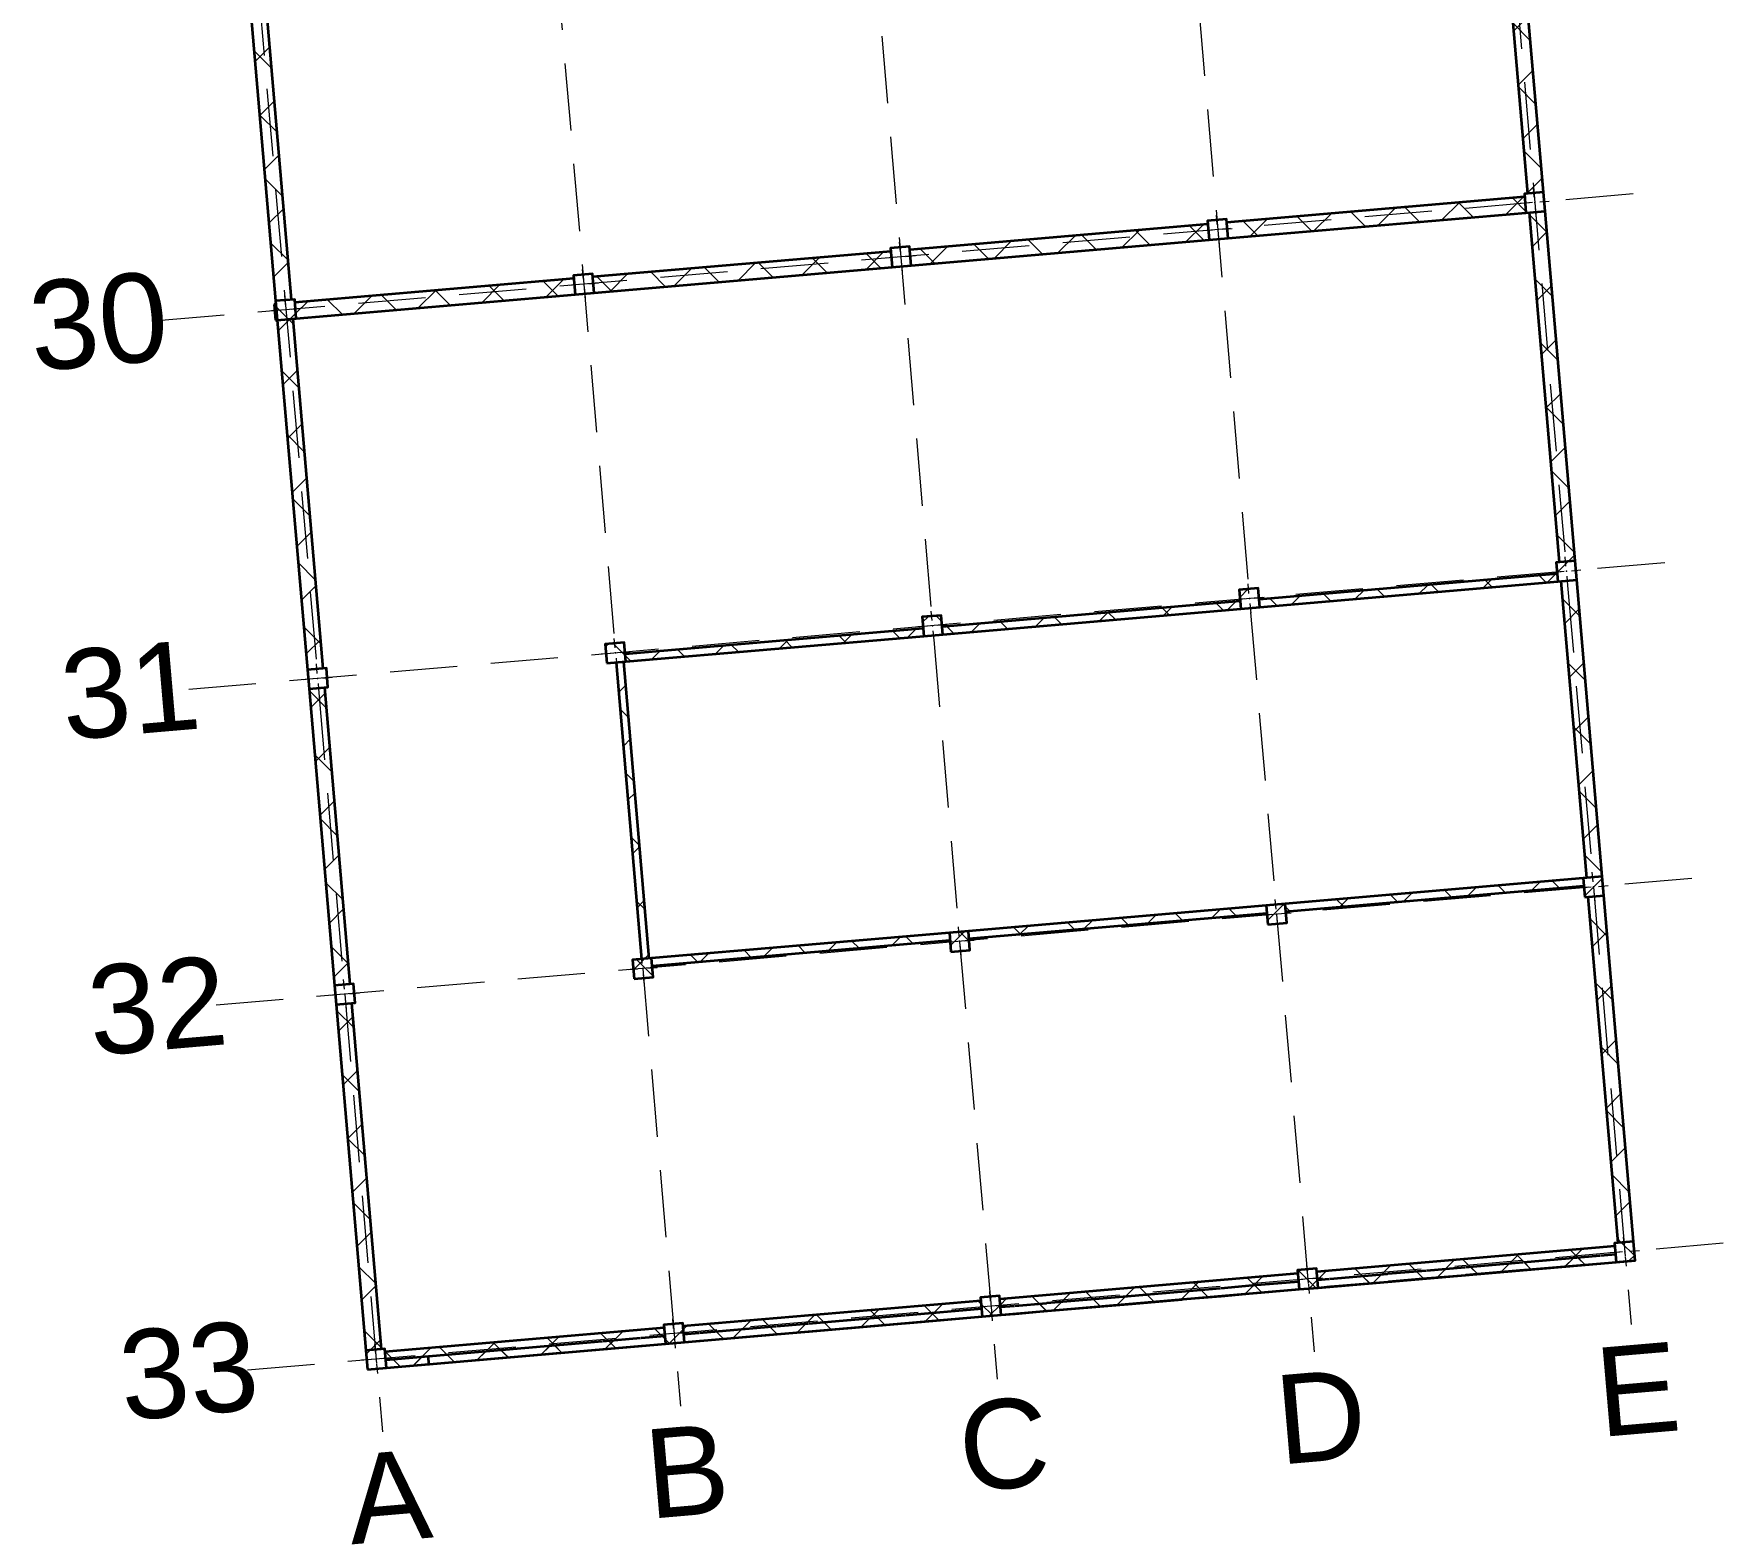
# Model space of a CAD drawing. Header units: millimetres. Extents: x 3404150 to 5321756, y 189673 to 670966.
# Drawn here: x 4229998 to 4256553, y 373491 to 397012 of the extents above; entities that cross this region are included whole.
import ezdxf

# ---------------------------------------------------------------- set-up
doc = ezdxf.new("R2010")
doc.units = ezdxf.units.MM
doc.header["$MEASUREMENT"] = 0
doc.linetypes.add('Hidden', pattern=[1587.5, 1058.333333, -529.166667])
for name, color, linetype, lineweight in [('Drawing & Figure_Pen_No__20', 1, 'Continuous', 0), ('New_Structural - Bearing_Pen_No__1', 7, 'Continuous', 13), ('New_Structural - Bearing_Pen_No__21', 7, 'Continuous', 35), ('New_Structural - Bearing_Pen_No__22', 8, 'Continuous', 35)]:
    doc.layers.add(name, color=color, linetype=linetype, lineweight=lineweight)
for name, color, linetype, lineweight, true_color in [('New_2D Drafting - General_Pen_No__68', 7, 'Continuous', 20, 0xfd4435), ('New_Structural - Bearing_Pen_No__102', 7, 'Continuous', 13, 0xcccccc), ('New_Structural - Bearing_Pen_No__161', 7, 'Continuous', 13, 0x6a6a6a)]:
    doc.layers.add(name, color=color, linetype=linetype, lineweight=lineweight, true_color=true_color)
doc.styles.add('GENERATED_STYLE_1', font='arial.ttf')
pattern_1 = [(45, (0, 0), (-459.61939, 459.61939), []), (135, (0, 0), (459.61939, 459.61939), [])]

msp = doc.modelspace()

# ---------------------------------------------------------------- hatches: boundary and pattern name
at = {"layer": 'New_Structural - Bearing_Pen_No__102', "linetype": 'Continuous', "lineweight": 13, "true_color": 0xcccccc}
h = msp.add_hatch(dxfattribs=at)
h.set_pattern_fill('CONCRETE_BLOCK', color=254, style=0, pattern_type=2)
h.set_pattern_definition(pattern_1)
h.paths.add_polyline_path([(4253254, 400015), (4253005, 399994), (4253477, 394503), (4253726, 394524)])
h = msp.add_hatch(dxfattribs=at)
h.set_pattern_fill('CONCRETE_BLOCK', color=254, style=0, pattern_type=2)
h.set_pattern_definition(pattern_1)
h.paths.add_polyline_path([(4233577, 398324), (4233328, 398303), (4233800, 392812), (4234049, 392833)])
h = msp.add_hatch(dxfattribs=at)
h.set_pattern_fill('CONCRETE_BLOCK', color=254, style=0, pattern_type=2)
h.set_pattern_definition(pattern_1)
h.paths.add_polyline_path([(4248749, 394046), (4248770, 393797), (4253453, 394200), (4253432, 394449)])
h = msp.add_hatch(dxfattribs=at)
h.set_pattern_fill('CONCRETE_BLOCK', color=254, style=0, pattern_type=2)
h.set_pattern_definition(pattern_1)
h.paths.add_polyline_path([(4253752, 394225), (4253503, 394204), (4253975, 388705), (4254224, 388727)])
h = msp.add_hatch(dxfattribs=at)
h.set_pattern_fill('CONCRETE_BLOCK', color=254, style=0, pattern_type=2)
h.set_pattern_definition(pattern_1)
h.paths.add_polyline_path([(4243767, 393618), (4243789, 393369), (4248471, 393771), (4248450, 394020)])
h = msp.add_hatch(dxfattribs=at)
h.set_pattern_fill('CONCRETE_BLOCK', color=254, style=0, pattern_type=2)
h.set_pattern_definition(pattern_1)
h.paths.add_polyline_path([(4243468, 393592), (4238786, 393190), (4238807, 392941), (4243490, 393343)])
h = msp.add_hatch(dxfattribs=at)
h.set_pattern_fill('CONCRETE_BLOCK', color=254, style=0, pattern_type=2)
h.set_pattern_definition(pattern_1)
h.paths.add_polyline_path([(4234103, 392788), (4234124, 392538), (4238508, 392915), (4238487, 393164)])
h = msp.add_hatch(dxfattribs=at)
h.set_pattern_fill('CONCRETE_BLOCK', color=254, style=0, pattern_type=2)
h.set_pattern_definition(pattern_1)
h.paths.add_polyline_path([(4233776, 392759), (4233798, 392510), (4233825, 392513), (4233804, 392762)])
h = msp.add_hatch(dxfattribs=at)
h.set_pattern_fill('CONCRETE_BLOCK', color=254, style=0, pattern_type=2)
h.set_pattern_definition(pattern_1)
h.paths.add_polyline_path([(4234074, 392534), (4233825, 392513), (4234298, 387014), (4234547, 387036)])
h = msp.add_hatch(dxfattribs=at)
h.set_pattern_fill('CONCRETE_BLOCK', color=254, style=0, pattern_type=2)
h.set_pattern_definition(pattern_1)
h.paths.add_polyline_path([(4249258, 388119), (4249268, 388000), (4253951, 388402), (4253941, 388522)])
h = msp.add_hatch(dxfattribs=at)
h.set_pattern_fill('CONCRETE_BLOCK', color=254, style=0, pattern_type=2)
h.set_pattern_definition(pattern_1)
h.paths.add_polyline_path([(4254250, 388428), (4254001, 388406), (4254402, 383744), (4254651, 383765)])
h = msp.add_hatch(dxfattribs=at)
h.set_pattern_fill('CONCRETE_BLOCK', color=254, style=0, pattern_type=2)
h.set_pattern_definition(pattern_1)
h.paths.add_polyline_path([(4248959, 388093), (4244277, 387691), (4244287, 387571), (4248970, 387974)])
h = msp.add_hatch(dxfattribs=at)
h.set_pattern_fill('CONCRETE_BLOCK', color=254, style=0, pattern_type=2)
h.set_pattern_definition(pattern_1)
h.paths.add_polyline_path([(4239295, 387263), (4239305, 387143), (4243988, 387546), (4243978, 387665)])
h = msp.add_hatch(dxfattribs=at)
h.set_pattern_fill('CONCRETE_BLOCK', color=254, style=0, pattern_type=2)
h.set_pattern_definition(pattern_1)
h.paths.add_polyline_path([(4239274, 387141), (4239154, 387130), (4239551, 382467), (4239671, 382478)])
h = msp.add_hatch(dxfattribs=at)
h.set_pattern_fill('CONCRETE_BLOCK', color=254, style=0, pattern_type=2)
h.set_pattern_definition(pattern_1)
h.paths.add_polyline_path([(4234324, 386715), (4234724, 382053), (4234973, 382074), (4234573, 386737)])
h = msp.add_hatch(dxfattribs=at)
h.set_pattern_fill('CONCRETE_BLOCK', color=254, style=0, pattern_type=2)
h.set_pattern_definition(pattern_1)
h.paths.add_polyline_path([(4249669, 383337), (4249679, 383217), (4254362, 383620), (4254352, 383739)])
h = msp.add_hatch(dxfattribs=at)
h.set_pattern_fill('CONCRETE_BLOCK', color=254, style=0, pattern_type=2)
h.set_pattern_definition(pattern_1)
h.paths.add_polyline_path([(4254676, 383466), (4254427, 383445), (4254895, 378009), (4255144, 378030)])
h = msp.add_hatch(dxfattribs=at)
h.set_pattern_fill('CONCRETE_BLOCK', color=254, style=0, pattern_type=2)
h.set_pattern_definition(pattern_1)
h.paths.add_polyline_path([(4249370, 383311), (4244688, 382909), (4244698, 382789), (4249381, 383192)])
h = msp.add_hatch(dxfattribs=at)
h.set_pattern_fill('CONCRETE_BLOCK', color=254, style=0, pattern_type=2)
h.set_pattern_definition(pattern_1)
h.paths.add_polyline_path([(4244389, 382883), (4239706, 382481), (4239716, 382361), (4244399, 382764)])
h = msp.add_hatch(dxfattribs=at)
h.set_pattern_fill('CONCRETE_BLOCK', color=254, style=0, pattern_type=2)
h.set_pattern_definition(pattern_1)
h.paths.add_polyline_path([(4234999, 381775), (4234750, 381754), (4235217, 376318), (4235466, 376339)])
h = msp.add_hatch(dxfattribs=at)
h.set_pattern_fill('CONCRETE_BLOCK', color=254, style=0, pattern_type=2)
h.set_pattern_definition(pattern_1)
h.paths.add_polyline_path([(4250166, 377552), (4250188, 377303), (4254870, 377706), (4254849, 377955)])
h = msp.add_hatch(dxfattribs=at)
h.set_pattern_fill('CONCRETE_BLOCK', color=254, style=0, pattern_type=2)
h.set_pattern_definition(pattern_1)
h.paths.add_polyline_path([(4252490, 377621), (4251892, 377570), (4251902, 377450), (4252500, 377502)])
h = msp.add_hatch(dxfattribs=at)
h.set_pattern_fill('CONCRETE_BLOCK', color=254, style=0, pattern_type=2)
h.set_pattern_definition(pattern_1)
h.paths.add_polyline_path([(4253406, 377700), (4252500, 377622), (4252510, 377503), (4253417, 377581)])
h = msp.add_hatch(dxfattribs=at)
h.set_pattern_fill('CONCRETE_BLOCK', color=254, style=0, pattern_type=2)
h.set_pattern_definition(pattern_1)
h.paths.add_polyline_path([(4254612, 377804), (4253416, 377701), (4253427, 377581), (4254622, 377684)])
h = msp.add_hatch(dxfattribs=at)
h.set_pattern_fill('CONCRETE_BLOCK', color=254, style=0, pattern_type=2)
h.set_pattern_definition(pattern_1)
h.paths.add_polyline_path([(4254622, 377805), (4254632, 377685), (4254870, 377706), (4254860, 377825)])
h = msp.add_hatch(dxfattribs=at)
h.set_pattern_fill('CONCRETE_BLOCK', color=254, style=0, pattern_type=2)
h.set_pattern_definition(pattern_1)
h.paths.add_polyline_path([(4255169, 377731), (4254920, 377710), (4254920, 377710), (4255169, 377731)])
h = msp.add_hatch(dxfattribs=at)
h.set_pattern_fill('CONCRETE_BLOCK', color=254, style=0, pattern_type=2)
h.set_pattern_definition(pattern_1)
h.paths.add_polyline_path([(4249867, 377526), (4245185, 377124), (4245206, 376875), (4249889, 377277)])
h = msp.add_hatch(dxfattribs=at)
h.set_pattern_fill('CONCRETE_BLOCK', color=254, style=0, pattern_type=2)
h.set_pattern_definition(pattern_1)
h.paths.add_polyline_path([(4249879, 377397), (4249162, 377335), (4249172, 377216), (4249889, 377277)])
h = msp.add_hatch(dxfattribs=at)
h.set_pattern_fill('CONCRETE_BLOCK', color=254, style=0, pattern_type=2)
h.set_pattern_definition(pattern_1)
h.paths.add_polyline_path([(4250177, 377423), (4250188, 377303), (4250368, 377319), (4250358, 377438)])
h = msp.add_hatch(dxfattribs=at)
h.set_pattern_fill('CONCRETE_BLOCK', color=254, style=0, pattern_type=2)
h.set_pattern_definition(pattern_1)
h.paths.add_polyline_path([(4250378, 377319), (4251284, 377397), (4251274, 377517), (4250368, 377439)])
h = msp.add_hatch(dxfattribs=at)
h.set_pattern_fill('CONCRETE_BLOCK', color=254, style=0, pattern_type=2)
h.set_pattern_definition(pattern_1)
h.paths.add_polyline_path([(4251294, 377398), (4251892, 377450), (4251882, 377569), (4251284, 377518)])
h = msp.add_hatch(dxfattribs=at)
h.set_pattern_fill('CONCRETE_BLOCK', color=254, style=0, pattern_type=2)
h.set_pattern_definition(pattern_1)
h.paths.add_polyline_path([(4244886, 377098), (4240203, 376696), (4240224, 376447), (4244907, 376849)])
h = msp.add_hatch(dxfattribs=at)
h.set_pattern_fill('CONCRETE_BLOCK', color=254, style=0, pattern_type=2)
h.set_pattern_definition(pattern_1)
h.paths.add_polyline_path([(4245934, 376938), (4247130, 377040), (4247120, 377160), (4245924, 377057)])
h = msp.add_hatch(dxfattribs=at)
h.set_pattern_fill('CONCRETE_BLOCK', color=254, style=0, pattern_type=2)
h.set_pattern_definition(pattern_1)
h.paths.add_polyline_path([(4247140, 377041), (4248046, 377119), (4248036, 377239), (4247129, 377161)])
h = msp.add_hatch(dxfattribs=at)
h.set_pattern_fill('CONCRETE_BLOCK', color=254, style=0, pattern_type=2)
h.set_pattern_definition(pattern_1)
h.paths.add_polyline_path([(4248056, 377120), (4248654, 377171), (4248644, 377291), (4248046, 377239)])
h = msp.add_hatch(dxfattribs=at)
h.set_pattern_fill('CONCRETE_BLOCK', color=254, style=0, pattern_type=2)
h.set_pattern_definition(pattern_1)
h.paths.add_polyline_path([(4248664, 377172), (4249162, 377215), (4249152, 377335), (4248654, 377292)])
h = msp.add_hatch(dxfattribs=at)
h.set_pattern_fill('CONCRETE_BLOCK', color=254, style=0, pattern_type=2)
h.set_pattern_definition(pattern_1)
h.paths.add_polyline_path([(4243692, 376865), (4242785, 376787), (4242796, 376668), (4243702, 376746)])
h = msp.add_hatch(dxfattribs=at)
h.set_pattern_fill('CONCRETE_BLOCK', color=254, style=0, pattern_type=2)
h.set_pattern_definition(pattern_1)
h.paths.add_polyline_path([(4243702, 376866), (4243712, 376747), (4244907, 376849), (4244897, 376969)])
h = msp.add_hatch(dxfattribs=at)
h.set_pattern_fill('CONCRETE_BLOCK', color=254, style=0, pattern_type=2)
h.set_pattern_definition(pattern_1)
h.paths.add_polyline_path([(4245406, 377013), (4245196, 376995), (4245206, 376875), (4245416, 376893)])
h = msp.add_hatch(dxfattribs=at)
h.set_pattern_fill('CONCRETE_BLOCK', color=254, style=0, pattern_type=2)
h.set_pattern_definition(pattern_1)
h.paths.add_polyline_path([(4245426, 376894), (4245924, 376937), (4245914, 377056), (4245416, 377013)])
h = msp.add_hatch(dxfattribs=at)
h.set_pattern_fill('CONCRETE_BLOCK', color=254, style=0, pattern_type=2)
h.set_pattern_definition(pattern_1)
h.paths.add_polyline_path([(4235520, 376294), (4235542, 376044), (4239926, 376421), (4239904, 376670)])
h = msp.add_hatch(dxfattribs=at)
h.set_pattern_fill('CONCRETE_BLOCK', color=254, style=0, pattern_type=2)
h.set_pattern_definition(pattern_1)
h.paths.add_polyline_path([(4240454, 376587), (4240214, 376566), (4240224, 376447), (4240464, 376467)])
h = msp.add_hatch(dxfattribs=at)
h.set_pattern_fill('CONCRETE_BLOCK', color=254, style=0, pattern_type=2)
h.set_pattern_definition(pattern_1)
h.paths.add_polyline_path([(4241660, 376691), (4240464, 376588), (4240474, 376468), (4241670, 376571)])
h = msp.add_hatch(dxfattribs=at)
h.set_pattern_fill('CONCRETE_BLOCK', color=254, style=0, pattern_type=2)
h.set_pattern_definition(pattern_1)
h.paths.add_polyline_path([(4242168, 376734), (4241670, 376692), (4241680, 376572), (4242178, 376615)])
h = msp.add_hatch(dxfattribs=at)
h.set_pattern_fill('CONCRETE_BLOCK', color=254, style=0, pattern_type=2)
h.set_pattern_definition(pattern_1)
h.paths.add_polyline_path([(4242776, 376787), (4242178, 376735), (4242188, 376616), (4242786, 376667)])
h = msp.add_hatch(dxfattribs=at)
h.set_pattern_fill('CONCRETE_BLOCK', color=254, style=0, pattern_type=2)
h.set_pattern_definition(pattern_1)
h.paths.add_polyline_path([(4236220, 376103), (4237416, 376205), (4237405, 376325), (4236210, 376222)])
h = msp.add_hatch(dxfattribs=at)
h.set_pattern_fill('CONCRETE_BLOCK', color=254, style=0, pattern_type=2)
h.set_pattern_definition(pattern_1)
h.paths.add_polyline_path([(4237426, 376206), (4238332, 376284), (4238322, 376404), (4237415, 376326)])
h = msp.add_hatch(dxfattribs=at)
h.set_pattern_fill('CONCRETE_BLOCK', color=254, style=0, pattern_type=2)
h.set_pattern_definition(pattern_1)
h.paths.add_polyline_path([(4238342, 376285), (4238940, 376336), (4238930, 376456), (4238332, 376405)])
h = msp.add_hatch(dxfattribs=at)
h.set_pattern_fill('CONCRETE_BLOCK', color=254, style=0, pattern_type=2)
h.set_pattern_definition(pattern_1)
h.paths.add_polyline_path([(4239537, 376508), (4238940, 376457), (4238950, 376337), (4239548, 376389)])
h = msp.add_hatch(dxfattribs=at)
h.set_pattern_fill('CONCRETE_BLOCK', color=254, style=0, pattern_type=2)
h.set_pattern_definition(pattern_1)
h.paths.add_polyline_path([(4239547, 376509), (4239558, 376390), (4239926, 376421), (4239915, 376541)])
h = msp.add_hatch(dxfattribs=at)
h.set_pattern_fill('CONCRETE_BLOCK', color=254, style=0, pattern_type=2)
h.set_pattern_definition(pattern_1)
h.paths.add_polyline_path([(4236200, 376221), (4235531, 376164), (4235542, 376044), (4236210, 376102)])
at = {"layer": 'New_Structural - Bearing_Pen_No__161', "linetype": 'Continuous', "lineweight": 13, "true_color": 0x6a6a6a}
h = msp.add_hatch(dxfattribs=at)
h.set_pattern_fill('CONCRETE_BLOCK', color=251, style=0, pattern_type=2)
h.set_pattern_definition(pattern_1)
h.paths.add_polyline_path([(4253453, 394200), (4253752, 394225), (4253726, 394524), (4253427, 394498)])
h = msp.add_hatch(dxfattribs=at)
h.set_pattern_fill('CONCRETE_BLOCK', color=251, style=0, pattern_type=2)
h.set_pattern_definition(pattern_1)
h.paths.add_polyline_path([(4248471, 393771), (4248770, 393797), (4248745, 394096), (4248446, 394070)])
h = msp.add_hatch(dxfattribs=at)
h.set_pattern_fill('CONCRETE_BLOCK', color=251, style=0, pattern_type=2)
h.set_pattern_definition(pattern_1)
h.paths.add_polyline_path([(4243490, 393343), (4243789, 393369), (4243763, 393668), (4243464, 393642)])
h = msp.add_hatch(dxfattribs=at)
h.set_pattern_fill('CONCRETE_BLOCK', color=251, style=0, pattern_type=2)
h.set_pattern_definition(pattern_1)
h.paths.add_polyline_path([(4238508, 392915), (4238807, 392941), (4238781, 393240), (4238482, 393214)])
h = msp.add_hatch(dxfattribs=at)
h.set_pattern_fill('CONCRETE_BLOCK', color=251, style=0, pattern_type=2)
h.set_pattern_definition(pattern_1)
h.paths.add_polyline_path([(4233825, 392513), (4234124, 392538), (4234099, 392837), (4233800, 392812)])
h = msp.add_hatch(dxfattribs=at)
h.set_pattern_fill('CONCRETE_BLOCK', color=251, style=0, pattern_type=2)
h.set_pattern_definition(pattern_1)
h.paths.add_polyline_path([(4253951, 388402), (4254250, 388428), (4254224, 388727), (4253926, 388701)])
h = msp.add_hatch(dxfattribs=at)
h.set_pattern_fill('CONCRETE_BLOCK', color=251, style=0, pattern_type=2)
h.set_pattern_definition(pattern_1)
h.paths.add_polyline_path([(4248970, 387974), (4249268, 388000), (4249243, 388298), (4248944, 388273)])
h = msp.add_hatch(dxfattribs=at)
h.set_pattern_fill('CONCRETE_BLOCK', color=251, style=0, pattern_type=2)
h.set_pattern_definition(pattern_1)
h.paths.add_polyline_path([(4243988, 387546), (4244287, 387571), (4244261, 387870), (4243962, 387845)])
h = msp.add_hatch(dxfattribs=at)
h.set_pattern_fill('CONCRETE_BLOCK', color=251, style=0, pattern_type=2)
h.set_pattern_definition(pattern_1)
h.paths.add_polyline_path([(4239006, 387118), (4239305, 387143), (4239279, 387442), (4238981, 387417)])
h = msp.add_hatch(dxfattribs=at)
h.set_pattern_fill('CONCRETE_BLOCK', color=251, style=0, pattern_type=2)
h.set_pattern_definition(pattern_1)
h.paths.add_polyline_path([(4234324, 386715), (4234622, 386741), (4234597, 387040), (4234298, 387014)])
h = msp.add_hatch(dxfattribs=at)
h.set_pattern_fill('CONCRETE_BLOCK', color=251, style=0, pattern_type=2)
h.set_pattern_definition(pattern_1)
h.paths.add_polyline_path([(4254378, 383440), (4254676, 383466), (4254651, 383765), (4254352, 383739)])
h = msp.add_hatch(dxfattribs=at)
h.set_pattern_fill('CONCRETE_BLOCK', color=251, style=0, pattern_type=2)
h.set_pattern_definition(pattern_1)
h.paths.add_polyline_path([(4249396, 383012), (4249695, 383038), (4249669, 383337), (4249370, 383311)])
h = msp.add_hatch(dxfattribs=at)
h.set_pattern_fill('CONCRETE_BLOCK', color=251, style=0, pattern_type=2)
h.set_pattern_definition(pattern_1)
h.paths.add_polyline_path([(4244414, 382584), (4244713, 382610), (4244688, 382909), (4244389, 382883)])
h = msp.add_hatch(dxfattribs=at)
h.set_pattern_fill('CONCRETE_BLOCK', color=251, style=0, pattern_type=2)
h.set_pattern_definition(pattern_1)
h.paths.add_polyline_path([(4239433, 382156), (4239732, 382182), (4239706, 382481), (4239407, 382455)])
h = msp.add_hatch(dxfattribs=at)
h.set_pattern_fill('CONCRETE_BLOCK', color=251, style=0, pattern_type=2)
h.set_pattern_definition(pattern_1)
h.paths.add_polyline_path([(4234750, 381754), (4235049, 381779), (4235023, 382078), (4234724, 382053)])
h = msp.add_hatch(dxfattribs=at)
h.set_pattern_fill('CONCRETE_BLOCK', color=251, style=0, pattern_type=2)
h.set_pattern_definition(pattern_1)
h.paths.add_polyline_path([(4254870, 377706), (4255169, 377731), (4255144, 378030), (4254845, 378004)])
h = msp.add_hatch(dxfattribs=at)
h.set_pattern_fill('CONCRETE_BLOCK', color=251, style=0, pattern_type=2)
h.set_pattern_definition(pattern_1)
h.paths.add_polyline_path([(4249889, 377277), (4250188, 377303), (4250162, 377602), (4249863, 377576)])
h = msp.add_hatch(dxfattribs=at)
h.set_pattern_fill('CONCRETE_BLOCK', color=251, style=0, pattern_type=2)
h.set_pattern_definition(pattern_1)
h.paths.add_polyline_path([(4244907, 376849), (4245206, 376875), (4245180, 377174), (4244881, 377148)])
h = msp.add_hatch(dxfattribs=at)
h.set_pattern_fill('CONCRETE_BLOCK', color=251, style=0, pattern_type=2)
h.set_pattern_definition(pattern_1)
h.paths.add_polyline_path([(4239926, 376421), (4240224, 376447), (4240199, 376746), (4239900, 376720)])
h = msp.add_hatch(dxfattribs=at)
h.set_pattern_fill('CONCRETE_BLOCK', color=251, style=0, pattern_type=2)
h.set_pattern_definition(pattern_1)
h.paths.add_polyline_path([(4235243, 376019), (4235542, 376044), (4235516, 376343), (4235217, 376318)])

# ---------------------------------------------------------------- linework, layer by layer
at = {"layer": 'New_2D Drafting - General_Pen_No__68', "color": 20, "linetype": 'Hidden', "lineweight": 20, "true_color": 0xfd4435}
for p, q in [((4250709, 427883), (4255106, 376722)), ((4245727, 427455), (4250124, 376294)), ((4240746, 427027), (4245142, 375866)), ((4235764, 426599), (4240161, 375438)), ((4231081, 426197), (4235478, 375035)), ((4255136, 394495), (4231615, 392473)), ((4255634, 388697), (4232113, 386676)), ((4256060, 383736), (4232826, 381739)), ((4256553, 378001), (4233032, 375979))]:
    msp.add_line(p, q, dxfattribs=at)
at = {"layer": 'New_Structural - Bearing_Pen_No__1', "color": 7, "linetype": 'Continuous', "lineweight": 13}
for p, q in [((4253510, 394355), (4253360, 394342)), ((4253583, 394442), (4253570, 394591)), ((4253669, 394369), (4253819, 394381)), ((4248601, 394013), (4248588, 394163)), ((4253596, 394282), (4253609, 394133)), ((4248528, 393927), (4248379, 393914)), ((4248615, 393854), (4248628, 393705)), ((4248688, 393941), (4248837, 393953)), ((4243619, 393585), (4243607, 393735)), ((4238638, 393157), (4238625, 393307)), ((4243547, 393499), (4243397, 393486)), ((4243633, 393426), (4243646, 393276)), ((4243706, 393512), (4243855, 393525)), ((4238565, 393071), (4238416, 393058)), ((4238724, 393084), (4238874, 393097)), ((4233955, 392755), (4233942, 392904)), ((4238652, 392998), (4238664, 392848)), ((4233882, 392668), (4233733, 392655)), ((4233969, 392595), (4233982, 392446)), ((4234042, 392682), (4234191, 392695)), ((4254081, 388644), (4254068, 388793)), ((4254008, 388557), (4253859, 388545)), ((4254168, 388571), (4254317, 388584)), ((4249099, 388216), (4249086, 388365)), ((4254095, 388485), (4254108, 388335)), ((4249026, 388129), (4248877, 388116)), ((4249113, 388056), (4249126, 387907)), ((4249186, 388143), (4249335, 388156)), ((4244118, 387788), (4244105, 387937)), ((4244204, 387715), (4244354, 387728)), ((4239136, 387360), (4239123, 387509)), ((4244045, 387701), (4243895, 387688)), ((4244131, 387628), (4244144, 387479)), ((4239063, 387273), (4238914, 387260)), ((4239150, 387200), (4239163, 387051)), ((4239223, 387287), (4239372, 387300)), ((4234453, 386957), (4234440, 387107)), ((4234380, 386871), (4234231, 386858)), ((4234467, 386798), (4234480, 386648)), ((4234540, 386884), (4234689, 386897)), ((4254507, 383682), (4254494, 383832)), ((4254434, 383596), (4254285, 383583)), ((4254521, 383523), (4254534, 383374)), ((4254594, 383610), (4254743, 383622)), ((4249526, 383254), (4249513, 383404)), ((4249612, 383182), (4249762, 383194)), ((4244544, 382826), (4244531, 382976)), ((4249453, 383168), (4249303, 383155)), ((4249539, 383095), (4249552, 382946)), ((4244471, 382740), (4244322, 382727)), ((4244558, 382667), (4244571, 382517)), ((4244631, 382753), (4244780, 382766)), ((4239562, 382398), (4239550, 382548)), ((4234880, 381996), (4234867, 382145)), ((4239490, 382312), (4239340, 382299)), ((4239576, 382239), (4239589, 382089)), ((4239649, 382325), (4239798, 382338)), ((4234807, 381909), (4234657, 381896)), ((4234966, 381923), (4235116, 381936)), ((4234893, 381836), (4234906, 381687)), ((4255000, 377948), (4254987, 378097)), ((4255087, 377875), (4255236, 377887)), ((4250019, 377519), (4250006, 377669)), ((4254927, 377861), (4254778, 377848)), ((4255014, 377788), (4255027, 377639)), ((4249946, 377433), (4249796, 377420)), ((4250032, 377360), (4250045, 377211)), ((4250105, 377447), (4250255, 377459)), ((4245037, 377091), (4245024, 377241)), ((4244964, 377005), (4244815, 376992)), ((4245051, 376932), (4245063, 376782)), ((4245123, 377018), (4245273, 377031)), ((4239982, 376577), (4239833, 376564)), ((4240055, 376663), (4240042, 376813)), ((4240142, 376590), (4240291, 376603)), ((4235373, 376261), (4235360, 376410)), ((4240069, 376504), (4240082, 376354)), ((4235300, 376174), (4235150, 376161)), ((4235386, 376101), (4235399, 375952)), ((4235459, 376188), (4235609, 376201))]:
    msp.add_line(p, q, dxfattribs=at)
for p in [(4253590, 394362), (4248608, 393934), (4243626, 393506), (4238645, 393077), (4233962, 392675), (4254088, 388564), (4249106, 388136), (4244125, 387708), (4239143, 387280), (4234460, 386878), (4254514, 383603), (4249533, 383175), (4244551, 382747), (4239569, 382318), (4234887, 381916), (4255007, 377868), (4250025, 377440), (4245044, 377012), (4240062, 376583), (4235379, 376181)]:
    msp.add_point(p, dxfattribs=at)
at = {"layer": 'New_Structural - Bearing_Pen_No__21', "color": 7, "linetype": 'Continuous', "lineweight": 35}
for points in [[(4253453, 394200), (4253752, 394225), (4253726, 394524), (4253427, 394498)], [(4248471, 393771), (4248770, 393797), (4248745, 394096), (4248446, 394070)], [(4243490, 393343), (4243789, 393369), (4243763, 393668), (4243464, 393642)], [(4238508, 392915), (4238807, 392941), (4238781, 393240), (4238482, 393214)], [(4233825, 392513), (4234124, 392538), (4234099, 392837), (4233800, 392812)], [(4253951, 388402), (4254250, 388428), (4254224, 388727), (4253926, 388701)], [(4248970, 387974), (4249268, 388000), (4249243, 388298), (4248944, 388273)], [(4243988, 387546), (4244287, 387571), (4244261, 387870), (4243962, 387845)], [(4239006, 387118), (4239305, 387143), (4239279, 387442), (4238981, 387417)], [(4234324, 386715), (4234622, 386741), (4234597, 387040), (4234298, 387014)], [(4254378, 383440), (4254676, 383466), (4254651, 383765), (4254352, 383739)], [(4249396, 383012), (4249695, 383038), (4249669, 383337), (4249370, 383311)], [(4244414, 382584), (4244713, 382610), (4244688, 382909), (4244389, 382883)], [(4239433, 382156), (4239732, 382182), (4239706, 382481), (4239407, 382455)], [(4234750, 381754), (4235049, 381779), (4235023, 382078), (4234724, 382053)], [(4254870, 377706), (4255169, 377731), (4255144, 378030), (4254845, 378004)], [(4249889, 377277), (4250188, 377303), (4250162, 377602), (4249863, 377576)], [(4244907, 376849), (4245206, 376875), (4245180, 377174), (4244881, 377148)], [(4239926, 376421), (4240224, 376447), (4240199, 376746), (4239900, 376720)], [(4235243, 376019), (4235542, 376044), (4235516, 376343), (4235217, 376318)]]:
    msp.add_lwpolyline(points, close=True, dxfattribs=at)
at = {"layer": 'New_Structural - Bearing_Pen_No__22', "color": 8, "linetype": 'Continuous', "lineweight": 35}
for points in [[(4253005, 399994), (4253477, 394503)], [(4253726, 394524), (4253254, 400015)], [(4234049, 392833), (4233577, 398324)], [(4233328, 398303), (4233800, 392812)], [(4253432, 394449), (4248749, 394046)], [(4248770, 393797), (4253453, 394200)], [(4253503, 394204), (4253975, 388705)], [(4254224, 388727), (4253752, 394225)], [(4248450, 394020), (4243767, 393618)], [(4243468, 393592), (4238786, 393190)], [(4243789, 393369), (4248471, 393771)], [(4238807, 392941), (4243490, 393343)], [(4238487, 393164), (4234103, 392788)], [(4233804, 392762), (4233776, 392759)], [(4233776, 392759), (4233798, 392510)], [(4234124, 392538), (4238508, 392915)], [(4233798, 392510), (4233825, 392513)], [(4233825, 392513), (4234298, 387014)], [(4234547, 387036), (4234074, 392534)], [(4253941, 388522), (4249258, 388119)], [(4249268, 388000), (4253951, 388402)], [(4254001, 388406), (4254402, 383744)], [(4254651, 383765), (4254250, 388428)], [(4248959, 388093), (4244277, 387691)], [(4244287, 387571), (4248970, 387974)], [(4243978, 387665), (4239295, 387263)], [(4239305, 387143), (4243988, 387546)], [(4239154, 387130), (4239551, 382467)], [(4239671, 382478), (4239274, 387141)], [(4234324, 386715), (4234724, 382053)], [(4234973, 382074), (4234573, 386737)], [(4254352, 383739), (4249669, 383337)], [(4249679, 383217), (4254362, 383620)], [(4255144, 378030), (4254676, 383466)], [(4249370, 383311), (4244688, 382909)], [(4244698, 382789), (4249381, 383192)], [(4254427, 383445), (4254895, 378009)], [(4244389, 382883), (4239706, 382481)], [(4239716, 382361), (4244399, 382764)], [(4234750, 381754), (4235217, 376318)], [(4235466, 376339), (4234999, 381775)], [(4254849, 377955), (4250166, 377552)], [(4250188, 377303), (4254870, 377706)], [(4252490, 377621), (4251892, 377570)], [(4253406, 377700), (4252500, 377622)], [(4254612, 377804), (4253416, 377701)], [(4253427, 377581), (4254622, 377684)], [(4254860, 377825), (4254622, 377805)], [(4254632, 377685), (4254870, 377706)], [(4254920, 377710), (4255169, 377731)], [(4249867, 377526), (4245185, 377124)], [(4249879, 377397), (4249162, 377335)], [(4250358, 377438), (4250177, 377423)], [(4251274, 377517), (4250368, 377439)], [(4250378, 377319), (4251284, 377397)], [(4251882, 377569), (4251284, 377518)], [(4251294, 377398), (4251892, 377450)], [(4251902, 377450), (4252500, 377502)], [(4252510, 377503), (4253417, 377581)], [(4244886, 377098), (4240203, 376696)], [(4245206, 376875), (4249889, 377277)], [(4247120, 377160), (4245924, 377057)], [(4248036, 377239), (4247129, 377161)], [(4247140, 377041), (4248046, 377119)], [(4248644, 377291), (4248046, 377239)], [(4248056, 377120), (4248654, 377171)], [(4249152, 377335), (4248654, 377292)], [(4248664, 377172), (4249162, 377215)], [(4249172, 377216), (4249889, 377277)], [(4250188, 377303), (4250368, 377319)], [(4240224, 376447), (4244907, 376849)], [(4243692, 376865), (4242785, 376787)], [(4244898, 376969), (4243702, 376866)], [(4243712, 376747), (4244907, 376849)], [(4245406, 377013), (4245196, 376995)], [(4245206, 376875), (4245416, 376893)], [(4245914, 377056), (4245416, 377013)], [(4245426, 376894), (4245924, 376937)], [(4245934, 376938), (4247130, 377040)], [(4239904, 376670), (4235520, 376294)], [(4240454, 376587), (4240214, 376566)], [(4241660, 376691), (4240464, 376588)], [(4240474, 376468), (4241670, 376571)], [(4242168, 376734), (4241670, 376692)], [(4241680, 376572), (4242178, 376615)], [(4242776, 376787), (4242178, 376735)], [(4242188, 376616), (4242786, 376667)], [(4242796, 376668), (4243702, 376746)], [(4235542, 376044), (4239926, 376421)], [(4237405, 376325), (4236210, 376222)], [(4238322, 376404), (4237415, 376326)], [(4237426, 376206), (4238332, 376284)], [(4238930, 376456), (4238332, 376405)], [(4238342, 376285), (4238940, 376336)], [(4239537, 376508), (4238940, 376457)], [(4238950, 376337), (4239548, 376389)], [(4239915, 376541), (4239547, 376509)], [(4239558, 376390), (4239926, 376421)], [(4240224, 376447), (4240464, 376467)], [(4236200, 376221), (4235531, 376164)], [(4235542, 376044), (4236210, 376102)], [(4236210, 376102), (4236200, 376221)], [(4236220, 376103), (4237416, 376205)]]:
    msp.add_lwpolyline(points, dxfattribs=at)

# ---------------------------------------------------------------- texts
at = {"layer": 'Drawing & Figure_Pen_No__20', "color": 1, "linetype": 'Continuous', "lineweight": 0, "char_height": 1400, "attachment_point": 7, "rotation": 4.9118, "style": 'GENERATED_STYLE_1'}
for s, insert in [('\\A1;{\\pql;\\fArial|b0|i0|c0|p0;\\W1.000000;30}', (4229993, 391687)), ('\\A1;{\\pql;\\fArial|b0|i0|c0|p0;\\W1.000000;31}', (4230491, 385890)), ('\\A1;{\\pql;\\fArial|b0|i0|c0|p0;\\W1.000000;32}', (4230918, 380928)), ('\\A1;{\\pql;\\fArial|b0|i0|c0|p0;\\W1.000000;33}', (4231411, 375193)), ('\\A1;{\\pql;\\fArial|b0|i0|c0|p0;\\W1.000000;E}', (4254618, 374954)), ('\\A1;{\\pql;\\fArial|b0|i0|c0|p0;\\W1.000000;D}', (4249584, 374521)), ('\\A1;{\\pql;\\fArial|b0|i0|c0|p0;\\W1.000000;C}', (4244604, 374070)), ('\\A1;{\\pql;\\fArial|b0|i0|c0|p0;\\W1.000000;B}', (4239673, 373669)), ('\\A1;{\\pql;\\fArial|b0|i0|c0|p0;\\W1.000000;A}', (4234990, 373267))]:
    msp.add_mtext(s, dxfattribs=dict(at, insert=insert))

doc.saveas('drawing.dxf')
